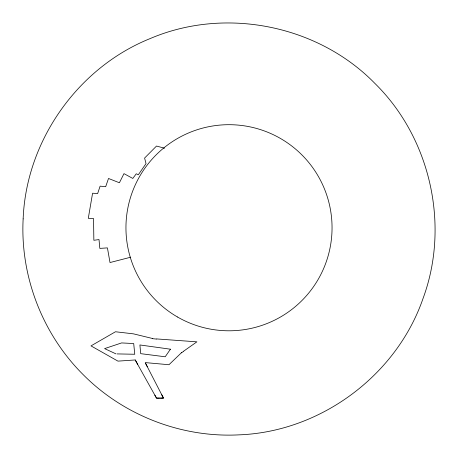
<?xml version="1.0" encoding="UTF-8"?>
<svg xmlns="http://www.w3.org/2000/svg" width="458" height="458" viewBox="0 0 458 458"><rect width="100%" height="100%" fill="white"/><g stroke="black" fill="none" stroke-linecap="round" stroke-linejoin="round"><path stroke-width="0.69" d="M183.435 351.326L196.9 341.834L156.676 338.931M130.702 257.207L110.006 262.543L107.43 247.881L99.833 248.396L99.008 239.574L93.861 240.295L93.547 218.535L88.291 218.3L92.585 193.202L97.64 193.585L100.113 186.143L105.672 186.715L108.517 178.477L119.401 182.759L123.981 173.639L132.797 178.437L136.261 173.782L138.333 174.767L146.033 163.575L144.596 158.056L156.51 146.05L164.531 148.209M159.561 398.111L156.51 398.128L135.894 361.213A58.401 33.583 -84.1 0 1 135.242 359.999M160.432 398.111L163.472 398.116L161.766 394.785M117.093 353.908L134.755 354.257L133.702 343.546L121.588 342.928L104.59 348.607L115.971 353.879M152.577 338.508L133.53 333.865L115.479 331.758L90.987 345.887L117.952 361.127L135.27 359.959L137.652 364.287M154.856 395.145L156.51 398.128L163.477 398.105L145.535 363.309M147.35 366.829L145.249 362.599L168.956 364.728L179.891 354.229A94.268 14.141 -51.3 0 0 181.534 352.614M156.584 339.08A88.612 45.353 -5.6 0 1 152.474 338.657M183.337 351.532A90.833 23.198 -44.6 0 1 181.42 352.832M23.146 218.89C20.112 276.243 42.497 334.271 83.264 374.736C123.717 415.492 181.723 437.877 239.065 434.854L239.099 434.854C320.548 431.808 396.496 375.491 423.055 298.433C450.094 225.244 430.474 137.864 374.736 83.264C317.783 24.967 225.055 6.521 150.127 38.587C77.74 67.698 26.175 140.921 23.146 218.89M170.433 349.196L165.195 356.782L140.692 353.656L139.908 344.96L170.433 349.196M177.475 316.988A103.05 103.05 0 0 0 332.05 227.746A103.05 103.05 0 0 0 177.475 138.499A103.05 103.05 0 0 0 177.475 316.988"/></g></svg>
